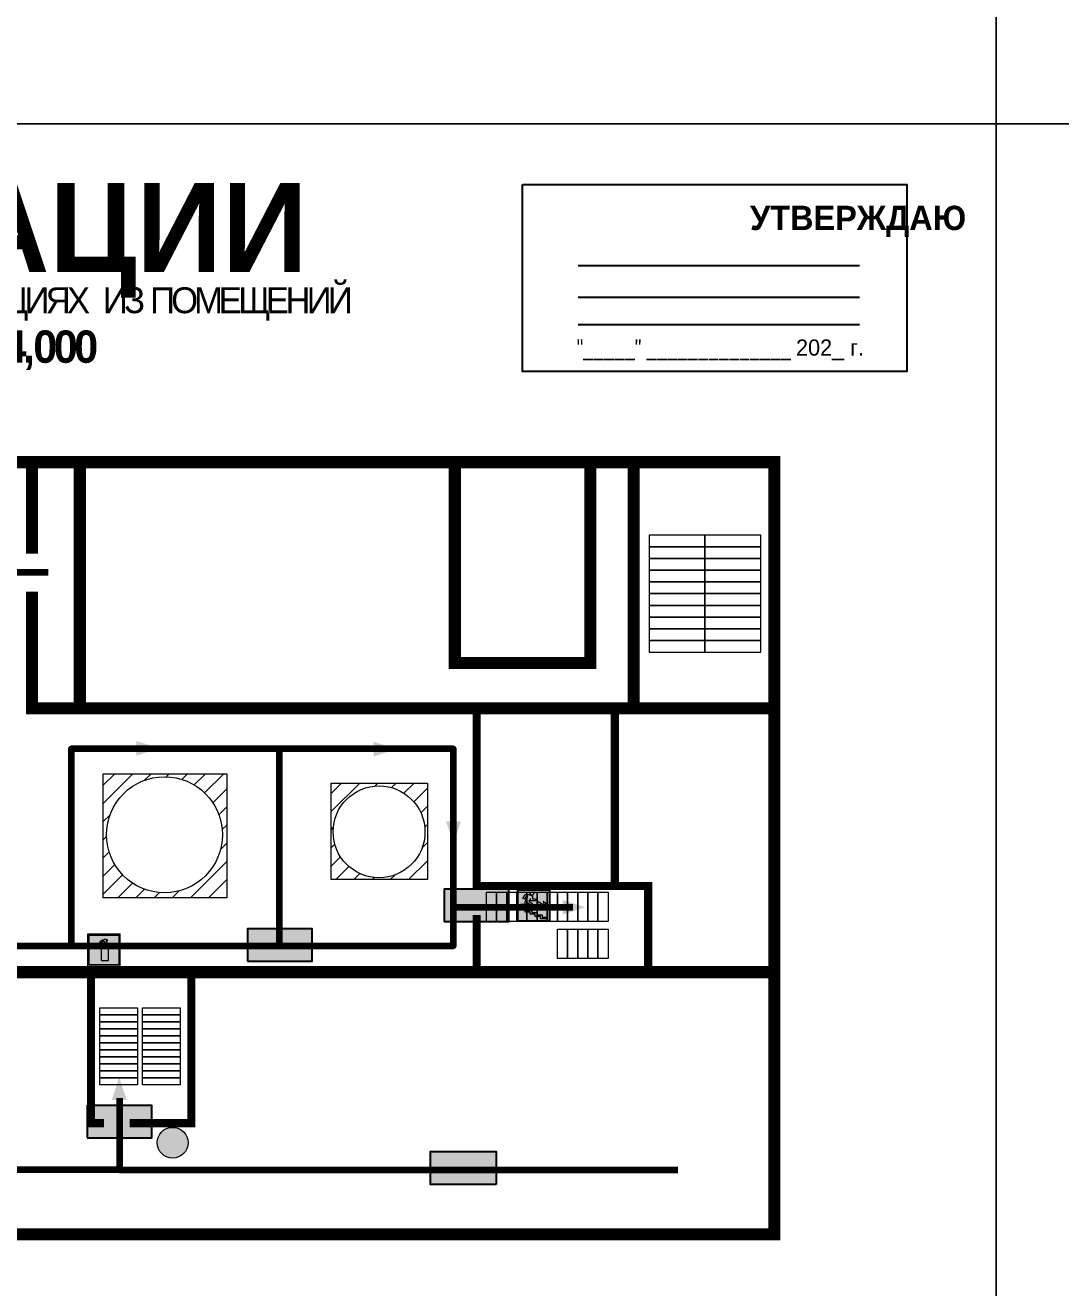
# Model space of a CAD drawing. Header units: millimetres. Extents: x 13810 to 67229, y 12374 to 21950.
# Drawn here: x 17661.6 to 17917.6, y 15047.4 to 15359.5 of the extents above; entities that cross this region are included whole.
import ezdxf

# ---------------------------------------------------------------- set-up
doc = ezdxf.new("R2010")
doc.units = ezdxf.units.MM
doc.layers.add('План_Штампы', color=7, linetype='Continuous')
doc.styles.add('обычный', font='arial.ttf')

# ---------------------------------------------------------------- blocks, each defined once
blk = doc.blocks.new('A$C7B4425F7')
at = {"true_color": 0xffffff}
blk.add_hatch(color=7, dxfattribs=at).paths.add_polyline_path([(0, 0), (-16, 0), (-16, -8), (0, -8)])
h = blk.add_hatch(color=126)
h.paths.add_polyline_path([(-0.2, -0.2), (-15.8, -0.2), (-15.8, -7.8), (-0.2, -7.8)])
h.paths.add_polyline_path([(-11.76, -2.03), (-11.76, -3.66), (-11.17, -3.66, -0.568275), (-11.17, -6.18), (-12.58, -6.18), (-12.58, -2.03)], flags=16)
h.paths.add_polyline_path([(-13.33, -4.12, -0.495768), (-13.59, -6.18), (-15.03, -6.18), (-15.03, -2.03), (-13.59, -2.03, -0.487973)], flags=16)
h.paths.add_polyline_path([(-10.25, -2.03), (-9.48, -2.03), (-9.48, -6.18), (-10.25, -6.18)], flags=16)
h.paths.add_polyline_path([(-13.84, -3.69), (-14.24, -3.69), (-14.24, -3.03), (-13.9, -3.03, -0.692621)], flags=0)
h.paths.add_polyline_path([(-9.15, -2.03), (-8.4, -2.03), (-8.04, -3.07), (-7.68, -2.03), (-6.93, -2.03), (-7.64, -4.1), (-6.93, -6.18), (-7.68, -6.18), (-8.04, -5.14), (-8.4, -6.18), (-9.15, -6.18), (-8.44, -4.1)], flags=16)
h.paths.add_polyline_path([(-11.76, -4.46), (-11.42, -4.46, -0.692621), (-11.36, -5.12), (-11.76, -5.12)], flags=0)
h.paths.add_polyline_path([(-13.9, -5.2), (-14.24, -5.2), (-14.24, -4.55), (-13.84, -4.55, -0.708038)], flags=0)
edge = h.paths.add_edge_path(flags=16)
edge.add_ellipse((-5.51, -4.08), major_axis=(0, 2.05), ratio=0.586184, start_angle=0, end_angle=360)
edge = h.paths.add_edge_path(flags=0)
edge.add_ellipse((-5.51, -4.08), major_axis=(0, 1.14), ratio=0.454828, start_angle=0, end_angle=360)
h.paths.add_polyline_path([(-4.13, -4.96, 0.377264), (-3.48, -4.52, 0.0555), (-3.16, -2.03), (-1.66, -2.03), (-1.66, -4.96), (-0.96, -4.96), (-0.96, -7.01), (-1.75, -7.01), (-1.75, -6.18), (-3.3, -6.18), (-3.3, -7.02), (-4.13, -7.02)], flags=16)
h.paths.add_polyline_path([(-2.73, -2.91), (-2.28, -2.91), (-2.28, -4.96), (-3.05, -4.96, 0.079136)], flags=0)
at = {"color": 126}
blk.add_lwpolyline([(-16, -8), (0, -8), (0, 0), (-16, 0)], close=True, dxfattribs=at)
blk = doc.blocks.new('вниз')
at = {"lineweight": 0, "true_color": 0xffffff}
h = blk.add_hatch(color=7, dxfattribs=at)
h.dxf.hatch_style = 1
h.paths.add_polyline_path([(40994.51, -4472.22), (40986.51, -4472.22), (40986.51, -4480.22), (40994.51, -4480.22)])
h.paths.add_polyline_path([(40994.31, -4472.42), (40994.31, -4480.01), (40986.71, -4480.01), (40986.71, -4472.42)], flags=16)
h.paths.add_polyline_path([(40988.43, -4473.53), (40989.43, -4473.53), (40990.19, -4473.96), (40990.19, -4474.6), (40991, -4474.6), (40991, -4475.06), (40989.73, -4475.06), (40989.73, -4474.46), (40989.3, -4475.18), (40990.17, -4475.7), (40990.17, -4477.11), (40989.63, -4477.11), (40989.63, -4476.01), (40988.94, -4475.59), (40988.94, -4476.46), (40988.94, -4476.46), (40987.47, -4476.46), (40987.26, -4476.46), (40987.26, -4475.92), (40988.4, -4475.92), (40988.4, -4475.2), (40989.1, -4473.99), (40988.66, -4473.99), (40988.24, -4474.7), (40987.86, -4474.47), (40988.41, -4473.56)], flags=0)
h.paths.add_polyline_path([(40990.55, -4473.29, -1), (40989.69, -4473.29, -1)], flags=0)
h.paths.add_polyline_path([(40988.85, -4476.89), (40988.85, -4477.43), (40990.1, -4477.43), (40990.1, -4477.99), (40991.34, -4477.99), (40991.34, -4478.54), (40992.59, -4478.54), (40992.59, -4479.09), (40993.83, -4479.09), (40993.83, -4479.52), (40992.17, -4479.52), (40992.17, -4478.97), (40990.91, -4478.97), (40990.91, -4478.41), (40989.68, -4478.41), (40989.68, -4477.86), (40988.43, -4477.86), (40988.43, -4477.31), (40987.6, -4477.31), (40987.18, -4477.31), (40987.18, -4476.89)], flags=0)
h.paths.add_polyline_path([(40991.61, -4475.33), (40993.12, -4476.2), (40992.9, -4475.27), (40993.48, -4475.6), (40993.83, -4476.88), (40992.56, -4477.22), (40991.97, -4476.88), (40992.9, -4476.61), (40991.38, -4475.74), (40991.58, -4475.39)], flags=0)
h.paths.add_polyline_path([(40990.19, -4473.96), (40989.43, -4473.53), (40988.43, -4473.53), (40988.41, -4473.56), (40987.86, -4474.47), (40988.24, -4474.7), (40988.66, -4473.99), (40989.1, -4473.99), (40988.4, -4475.2), (40988.4, -4475.92), (40987.26, -4475.92), (40987.26, -4476.46), (40987.47, -4476.46), (40988.94, -4476.46), (40988.94, -4476.27), (40988.94, -4475.59), (40989.63, -4476.01), (40989.63, -4477.11), (40990.17, -4477.11), (40990.17, -4475.7), (40989.3, -4475.18), (40989.73, -4474.46), (40989.73, -4475.06), (40991, -4475.06), (40991, -4474.6), (40990.19, -4474.6)], flags=0)
h.paths.add_polyline_path([(40990.55, -4473.29, 1), (40989.69, -4473.29, 1)], flags=0)
h.paths.add_polyline_path([(40991.61, -4475.33), (40991.58, -4475.39), (40991.38, -4475.74), (40992.9, -4476.61), (40991.97, -4476.88), (40992.56, -4477.22), (40993.83, -4476.88), (40993.48, -4475.6), (40992.9, -4475.27), (40993.12, -4476.2)], flags=0)
h.paths.add_polyline_path([(40990.1, -4477.43), (40988.85, -4477.43), (40988.85, -4476.89), (40987.18, -4476.89), (40987.18, -4477.31), (40987.6, -4477.31), (40988.43, -4477.31), (40988.43, -4477.86), (40989.68, -4477.86), (40989.68, -4478.41), (40990.91, -4478.41), (40990.91, -4478.97), (40992.17, -4478.97), (40992.17, -4479.52), (40993.83, -4479.52), (40993.83, -4479.09), (40992.59, -4479.09), (40992.59, -4478.54), (40991.34, -4478.54), (40991.34, -4477.99), (40990.1, -4477.99)], flags=0)
at = {"lineweight": 0}
h = blk.add_hatch(color=126, dxfattribs=at)
h.dxf.hatch_style = 1
h.paths.add_polyline_path([(40994.31, -4472.42), (40986.71, -4472.42), (40986.71, -4480.01), (40994.31, -4480.01)])
h.paths.add_polyline_path([(40988.43, -4473.53), (40989.43, -4473.53), (40990.19, -4473.96), (40990.19, -4474.6), (40991, -4474.6), (40991, -4475.06), (40989.73, -4475.06), (40989.73, -4474.46), (40989.3, -4475.18), (40990.17, -4475.7), (40990.17, -4477.11), (40989.63, -4477.11), (40989.63, -4476.01), (40988.94, -4475.59), (40988.94, -4476.46), (40988.94, -4476.46), (40987.47, -4476.46), (40987.26, -4476.46), (40987.26, -4475.92), (40988.4, -4475.92), (40988.4, -4475.2), (40989.1, -4473.99), (40988.66, -4473.99), (40988.24, -4474.7), (40987.86, -4474.47), (40988.41, -4473.56)], flags=16)
h.paths.add_polyline_path([(40990.55, -4473.29, -1), (40989.69, -4473.29, -1)], flags=16)
h.paths.add_polyline_path([(40988.85, -4476.89), (40988.85, -4477.43), (40990.1, -4477.43), (40990.1, -4477.99), (40991.34, -4477.99), (40991.34, -4478.54), (40992.59, -4478.54), (40992.59, -4479.09), (40993.83, -4479.09), (40993.83, -4479.52), (40992.17, -4479.52), (40992.17, -4478.97), (40990.91, -4478.97), (40990.91, -4478.41), (40989.68, -4478.41), (40989.68, -4477.86), (40988.43, -4477.86), (40988.43, -4477.31), (40987.6, -4477.31), (40987.18, -4477.31), (40987.18, -4476.89)], flags=16)
h.paths.add_polyline_path([(40991.61, -4475.33), (40993.12, -4476.2), (40992.9, -4475.27), (40993.48, -4475.6), (40993.83, -4476.88), (40992.56, -4477.22), (40991.97, -4476.88), (40992.9, -4476.61), (40991.38, -4475.74), (40991.58, -4475.39)], flags=16)
at = {"lineweight": 0, "true_color": 0xffffff}
h = blk.add_hatch(color=7, dxfattribs=at)
h.dxf.hatch_style = 1
h.paths.add_polyline_path([(40989.73, -4474.46), (40989.73, -4475.06), (40991, -4475.06), (40991, -4474.6), (40990.19, -4474.6), (40990.19, -4473.96), (40989.43, -4473.53), (40988.43, -4473.53), (40988.41, -4473.56), (40987.86, -4474.47), (40988.24, -4474.7), (40988.66, -4473.99), (40989.1, -4473.99), (40988.4, -4475.2), (40988.4, -4475.92), (40987.26, -4475.92), (40987.26, -4476.46), (40987.47, -4476.46), (40988.94, -4476.46), (40988.94, -4475.59), (40989.63, -4476.01), (40989.63, -4477.11), (40990.17, -4477.11), (40990.17, -4475.7), (40989.3, -4475.18)])
h.paths.add_polyline_path([(40989.69, -4473.29, 1), (40990.55, -4473.29, 1)])
h.paths.add_polyline_path([(40991.61, -4475.33), (40991.58, -4475.39), (40991.38, -4475.74), (40992.9, -4476.61), (40991.97, -4476.88), (40992.56, -4477.22), (40993.83, -4476.88), (40993.48, -4475.6), (40992.9, -4475.27), (40993.12, -4476.2)])
h.paths.add_polyline_path([(40990.1, -4477.43), (40988.85, -4477.43), (40988.85, -4476.89), (40987.18, -4476.89), (40987.18, -4477.31), (40987.6, -4477.31), (40988.43, -4477.31), (40988.43, -4477.86), (40989.68, -4477.86), (40989.68, -4478.41), (40990.91, -4478.41), (40990.91, -4478.97), (40992.17, -4478.97), (40992.17, -4479.52), (40993.83, -4479.52), (40993.83, -4479.09), (40992.59, -4479.09), (40992.59, -4478.54), (40991.34, -4478.54), (40991.34, -4477.99), (40990.1, -4477.99)])
at = {"color": 126, "lineweight": 0}
for points in [[(40986.51, -4472.22), (40994.51, -4472.22), (40994.51, -4480.22), (40986.51, -4480.22)], [(40986.71, -4472.42), (40994.31, -4472.42), (40994.31, -4480.01), (40986.71, -4480.01)]]:
    blk.add_lwpolyline(points, close=True, dxfattribs=at)
for points in [[(40987.47, -4476.46), (40987.26, -4476.46), (40987.26, -4475.92), (40988.4, -4475.92), (40988.4, -4475.2), (40989.1, -4473.99), (40988.66, -4473.99), (40988.24, -4474.7), (40987.86, -4474.47), (40988.41, -4473.56), (40988.43, -4473.53), (40989.43, -4473.53), (40990.19, -4473.96), (40990.19, -4474.6), (40991, -4474.6), (40991, -4475.06), (40989.73, -4475.06), (40989.73, -4474.46), (40989.3, -4475.18), (40990.17, -4475.7), (40990.17, -4477.11), (40989.63, -4477.11), (40989.63, -4476.01), (40988.94, -4475.59), (40988.94, -4476.46)], [(40991.58, -4475.39), (40991.38, -4475.74), (40992.9, -4476.61), (40991.97, -4476.88), (40992.56, -4477.22), (40993.83, -4476.88), (40993.48, -4475.6), (40992.9, -4475.27), (40993.12, -4476.2), (40991.61, -4475.33), (40991.58, -4475.39)], [(40987.6, -4477.31), (40987.18, -4477.31), (40987.18, -4476.89), (40988.85, -4476.89), (40988.85, -4477.43), (40990.1, -4477.43), (40990.1, -4477.99), (40991.34, -4477.99), (40991.34, -4478.54), (40992.59, -4478.54), (40992.59, -4479.09), (40993.83, -4479.09), (40993.83, -4479.52), (40992.17, -4479.52), (40992.17, -4478.97), (40990.91, -4478.97), (40990.91, -4478.41), (40989.68, -4478.41), (40989.68, -4477.86), (40988.43, -4477.86), (40988.43, -4477.31), (40987.6, -4477.31)], [(40987.47, -4476.46), (40988.94, -4476.46), (40988.94, -4476.27)]]:
    blk.add_lwpolyline(points, dxfattribs=at)
blk.add_circle((40990.12, -4473.29), 0.432, dxfattribs=at)
blk = doc.blocks.new('A$C32E8229D')
at = {"true_color": 0xffffff}
blk.add_hatch(color=7, dxfattribs=at).paths.add_polyline_path([(0, 0), (0, -8), (16, -8), (16, 0)])
h = blk.add_hatch(color=126)
h.paths.add_polyline_path([(0.2, -0.2), (15.8, -0.2), (15.8, -7.8), (0.2, -7.8)])
h.paths.add_polyline_path([(13.49, -2.05), (12.08, -2.05), (11.37, -2.63, 0.162397), (11.29, -2.84), (11.29, -3.63), (10.35, -3.63), (10.35, -4.05), (11.68, -4.05), (11.68, -3.48), (12.26, -4.28), (11.29, -5.1), (11.29, -6.78), (11.85, -6.78), (11.85, -5.44), (12.8, -4.64), (12.8, -5.94), (14.46, -5.94), (14.46, -5.39), (13.45, -5.39), (13.45, -3.97), (12.46, -2.59), (13.15, -2.59), (13.69, -3.34), (14.18, -3)], flags=16)
h.paths.add_polyline_path([(10.74, -1.82, 1), (11.8, -1.82, 1)], flags=16)
h.paths.add_polyline_path([(9.39, -3.59), (5.99, -3.59), (6.56, -3.03), (5.91, -3.03), (5.1, -3.83), (5.91, -4.64), (6.56, -4.64), (5.99, -4.09), (9.39, -4.09)], flags=16)
h.paths.add_polyline_path([(4.29, -1.08), (1.72, -1.08), (1.72, -6.6), (4.29, -6.6)], flags=16)
at = {"color": 126}
blk.add_lwpolyline([(16, -8), (0, -8), (0, 0), (16, 0)], close=True, dxfattribs=at)
blk = doc.blocks.new('A$C3AD82952')
at = {"true_color": 0xf5f5ff}
h = blk.add_hatch(color=7, dxfattribs=at)
h.dxf.hatch_style = 1
h.paths.add_polyline_path([(8.21, 8.73, 0.414214), (7.89, 9.05), (7.22, 9.05), (7.22, 9.92), (7.59, 9.92, 1), (7.57, 10.36), (7.22, 10.36), (7.22, 10.6), (6.43, 10.6), (6.43, 10.36), (6.01, 10.36), (4.74, 9.59), (4.74, 8.69), (4.98, 8.73), (4.98, 9.26), (6.12, 9.91), (6.43, 9.91), (6.43, 9.05), (5.76, 9.05, 0.414214), (5.44, 8.73), (5.44, 2.2), (8.21, 2.2)], flags=0)
h.paths.add_polyline_path([(12.8, 12.8), (0, 12.8), (0, 0), (12.8, 0)])
h.paths.add_polyline_path([(0.51, 12.29), (12.29, 12.29), (12.29, 0.51), (0.51, 0.51)], flags=16)
h.paths.add_polyline_path([(4.74, 9.59), (6.01, 10.36), (6.43, 10.36), (6.43, 10.6), (7.22, 10.6), (7.22, 10.36), (7.59, 10.36, -0.94586), (7.59, 9.92), (7.22, 9.92), (7.22, 9.05), (7.89, 9.05, -0.414214), (8.21, 8.73), (8.21, 2.2), (5.44, 2.2), (5.44, 8.73, -0.414214), (5.76, 9.05), (6.43, 9.05), (6.43, 9.91), (6.12, 9.91), (4.98, 9.26), (4.98, 8.73), (4.74, 8.69)], flags=0)
h = blk.add_hatch(color=242)
h.dxf.hatch_style = 1
h.paths.add_polyline_path([(12.29, 12.29), (0.51, 12.29), (0.51, 0.51), (12.29, 0.51)])
h.paths.add_polyline_path([(4.74, 8.69), (4.74, 9.59), (6.01, 10.36), (6.43, 10.36), (6.43, 10.6), (7.22, 10.6), (7.22, 10.36), (7.59, 10.36, -0.94586), (7.59, 9.92), (7.22, 9.92), (7.22, 9.05), (7.89, 9.05, -0.414214), (8.21, 8.73), (8.21, 2.2), (5.44, 2.2), (5.44, 8.73, -0.414214), (5.76, 9.05), (6.43, 9.05), (6.43, 9.91), (6.12, 9.91), (4.98, 9.26), (4.98, 8.73)], flags=16)
h = blk.add_hatch(color=7, dxfattribs=at)
h.dxf.hatch_style = 1
h.paths.add_polyline_path([(8.21, 8.73, 0.414214), (7.89, 9.05), (7.22, 9.05), (7.22, 9.92), (7.59, 9.92, 1), (7.57, 10.36), (7.22, 10.36), (7.22, 10.6), (6.43, 10.6), (6.43, 10.36), (6.01, 10.36), (4.74, 9.59), (4.74, 8.69), (4.98, 8.73), (4.98, 9.26), (6.12, 9.91), (6.43, 9.91), (6.43, 9.05), (5.76, 9.05, 0.414214), (5.44, 8.73), (5.44, 2.2), (8.21, 2.2)])
at = {"color": 242, "lineweight": 5}
for p, q in [((0, 0), (0, 12.8)), ((0, 12.8), (12.8, 12.8)), ((6.01, 10.36), (4.74, 9.59)), ((6.01, 10.36), (6.43, 10.36)), ((7.22, 10.6), (6.43, 10.6)), ((6.43, 10.6), (6.43, 10.36)), ((7.22, 10.36), (7.22, 10.6)), ((7.59, 10.36), (7.22, 10.36)), ((12.8, 0), (12.8, 12.8)), ((4.74, 9.59), (4.74, 8.69)), ((4.74, 8.69), (4.98, 8.73)), ((4.98, 9.26), (6.12, 9.91)), ((4.98, 8.73), (4.98, 9.26)), ((5.44, 2.2), (5.44, 8.73)), ((5.76, 9.05), (6.43, 9.05)), ((6.12, 9.91), (6.43, 9.91)), ((6.43, 9.91), (6.43, 9.05)), ((7.22, 9.05), (7.22, 9.92)), ((7.59, 9.92), (7.22, 9.92)), ((7.89, 9.05), (7.22, 9.05)), ((8.21, 2.2), (8.21, 8.73)), ((0, 0), (12.8, 0)), ((5.44, 2.2), (8.21, 2.2))]:
    blk.add_line(p, q, dxfattribs=at)
blk.add_lwpolyline([(0.51, 12.29), (12.29, 12.29), (12.29, 0.51), (0.51, 0.51)], close=True, dxfattribs=at)
for centre, radius, start, end in [((7.58, 10.14), 0.223, 273.1875, 86.8125), ((5.76, 8.73), 0.32, 90, 180), ((7.89, 8.73), 0.32, 0, 90)]:
    blk.add_arc(centre, radius, start, end, dxfattribs=at)
blk = doc.blocks.new('A$C7B8C2D5B')
at = {"lineweight": 0}
h = blk.add_hatch(color=5, dxfattribs=at)
h.dxf.hatch_style = 1
h.paths.add_polyline_path([(1.4, -3.02, 1), (-2.11, -3.02, 1)])
at = {"color": 5, "lineweight": 0}
blk.add_circle((-0.36, -3.02), 1.75, dxfattribs=at)

msp = doc.modelspace()

# ---------------------------------------------------------------- hatches: boundary and pattern name
at = {"lineweight": 0}
h = msp.add_hatch(dxfattribs=at)
h.set_pattern_fill('ANSI31', color=256)
h.set_pattern_definition([(45, (-3413.9702, 12338.1268), (-2.24506403, 2.24506403), [])])
h.paths.add_polyline_path([(17680.88, 15174.49), (17680.88, 15143.79), (17711.44, 15143.79), (17711.44, 15174.49)])
h.paths.add_polyline_path([(17710.37, 15159.4, -1), (17681.7, 15159.4, -1)], flags=0)
h.paths.add_polyline_path([(17681.7, 15159.4, 1), (17710.37, 15159.4, 1)], flags=16)
h.paths.add_polyline_path([(17737.23, 15148.3), (17761, 15148.3), (17761, 15172.18), (17737.23, 15172.18)])
h.paths.add_polyline_path([(17737.71, 15160.11, -1), (17760.4, 15160.11, -1)], flags=16)

# ---------------------------------------------------------------- linework, layer by layer
at = {"color": 126, "lineweight": 0, "true_color": 0x008754}
for points in [[(17301.58, 15730.12), (17901.58, 15730.12), (17901.58, 15335.12), (17301.58, 15335.12)], [(17901.58, 15730.12), (18501.58, 15730.12), (18501.58, 15335.12), (17901.58, 15335.12)], [(17301.58, 15335.12), (17901.58, 15335.12), (17901.58, 14940.12), (17301.58, 14940.12)], [(17901.58, 15335.12), (18501.58, 15335.12), (18501.58, 14940.12), (17901.58, 14940.12)]]:
    msp.add_lwpolyline(points, close=True, dxfattribs=at)
msp.add_lwpolyline([(17784.52, 15320.13), (17879.53, 15320.13), (17879.53, 15273.92), (17784.52, 15273.92)], close=True)
for points in [[(17798.27, 15300.08), (17867.8, 15300.08)], [(17798.27, 15292.32), (17867.8, 15292.32)], [(17798.27, 15285.53), (17867.8, 15285.53)]]:
    msp.add_lwpolyline(points)
at = {"lineweight": 100}
for points, const_width in [([(17467.02, 15251.51), (17356.65, 15251.51), (17354.36, 15251.51), (17354.36, 15060.61), (17846.78, 15060.61), (17846.78, 15251.51), (17467.02, 15251.51)], 3), ([(17452.58, 15251.51), (17452.58, 15125.41), (17846.78, 15125.41)], 3), ([(17663.26, 15251.51), (17663.26, 15228.84)], 3), ([(17812, 15190.62), (17675.12, 15190.62), (17675.12, 15251.51)], 3), ([(17812, 15251.51), (17812, 15190.62), (17846.78, 15190.62)], 3), ([(17663.26, 15219.5), (17663.26, 15190.62), (17675.12, 15190.62)], 3), ([(17773.19, 15146.14), (17773.19, 15146.73)], 2), ([(17807.35, 15146.73), (17815.58, 15146.73), (17815.58, 15125.41), (17815.58, 15125.41)], 2), ([(17773.19, 15125.41), (17773.19, 15139.56)], 2), ([(17677.89, 15125.41), (17677.89, 15088.1), (17681.08, 15088.1)], 2), ([(17687.43, 15088.1), (17702.69, 15088.1), (17702.69, 15125.41)], 2)]:
    msp.add_lwpolyline(points, dxfattribs=dict(at, const_width=const_width))
for points, const_width in [([(17767.79, 15251.51), (17801.26, 15251.51), (17801.26, 15201.86), (17767.79, 15201.86)], 3), ([(17773.19, 15190.62), (17807.35, 15190.62), (17807.35, 15146.73), (17773.19, 15146.73)], 2)]:
    msp.add_lwpolyline(points, close=True, dxfattribs=dict(at, const_width=const_width))
at = {"color": 126, "lineweight": 100, "true_color": 0x008754}
for points in [[(17461.21, 15218.48), (17461.21, 15243.66), (17496.41, 15243.66), (17496.41, 15131.94), (17767.48, 15131.94), (17767.48, 15180.67), (17672.94, 15180.67), (17672.94, 15131.94)], [(17684.9, 15094.25), (17684.9, 15076.53), (17395.49, 15076.53), (17395.49, 15237.14)], [(17667.24, 15224.24), (17536.28, 15224.24), (17536.28, 15131.94)], [(17724.43, 15131.94), (17724.43, 15180.67)], [(17796.96, 15141.42), (17767.48, 15141.42)], [(17684.9, 15076.53), (17822.95, 15076.53)]]:
    msp.add_lwpolyline(points, dxfattribs=at)
at = {"lineweight": 0}
for points in [[(17815.81, 15230.55), (17829.62, 15230.55), (17829.62, 15233.44), (17815.81, 15233.44)], [(17829.62, 15230.55), (17843.43, 15230.55), (17843.43, 15233.44), (17829.62, 15233.44)], [(17815.81, 15227.66), (17829.62, 15227.66), (17829.62, 15230.55), (17815.81, 15230.55)], [(17829.62, 15227.66), (17843.43, 15227.66), (17843.43, 15230.55), (17829.62, 15230.55)], [(17815.81, 15224.77), (17829.62, 15224.77), (17829.62, 15227.66), (17815.81, 15227.66)], [(17829.62, 15224.77), (17843.43, 15224.77), (17843.43, 15227.66), (17829.62, 15227.66)], [(17815.81, 15221.88), (17829.62, 15221.88), (17829.62, 15224.77), (17815.81, 15224.77)], [(17829.62, 15221.88), (17843.43, 15221.88), (17843.43, 15224.77), (17829.62, 15224.77)], [(17815.81, 15218.99), (17829.62, 15218.99), (17829.62, 15221.88), (17815.81, 15221.88)], [(17829.62, 15218.99), (17843.43, 15218.99), (17843.43, 15221.88), (17829.62, 15221.88)], [(17815.81, 15216.1), (17829.62, 15216.1), (17829.62, 15218.99), (17815.81, 15218.99)], [(17829.62, 15216.1), (17843.43, 15216.1), (17843.43, 15218.99), (17829.62, 15218.99)], [(17815.81, 15213.21), (17829.62, 15213.21), (17829.62, 15216.1), (17815.81, 15216.1)], [(17829.62, 15213.21), (17843.43, 15213.21), (17843.43, 15216.1), (17829.62, 15216.1)], [(17815.81, 15210.32), (17829.62, 15210.32), (17829.62, 15213.21), (17815.81, 15213.21)], [(17815.81, 15210.32), (17829.62, 15210.32), (17829.62, 15213.21), (17815.81, 15213.21)], [(17829.62, 15210.32), (17843.43, 15210.32), (17843.43, 15213.21), (17829.62, 15213.21)], [(17829.62, 15210.32), (17843.43, 15210.32), (17843.43, 15213.21), (17829.62, 15213.21)], [(17815.81, 15207.43), (17829.62, 15207.43), (17829.62, 15210.32), (17815.81, 15210.32)], [(17829.62, 15207.43), (17843.43, 15207.43), (17843.43, 15210.32), (17829.62, 15210.32)], [(17815.81, 15204.54), (17829.62, 15204.54), (17829.62, 15207.43), (17815.81, 15207.43)], [(17829.62, 15204.54), (17843.43, 15204.54), (17843.43, 15207.43), (17829.62, 15207.43)], [(17680.88, 15174.49), (17711.44, 15174.49), (17711.44, 15143.79), (17680.88, 15143.79)], [(17737.23, 15172.18), (17761, 15172.18), (17761, 15148.3), (17737.23, 15148.3)], [(17775.6, 15145.23), (17778.11, 15145.23), (17778.11, 15137.97), (17775.6, 15137.97)], [(17778.11, 15145.23), (17780.62, 15145.23), (17780.62, 15137.97), (17778.11, 15137.97)], [(17780.62, 15145.23), (17783.12, 15145.23), (17783.12, 15137.97), (17780.62, 15137.97)], [(17783.12, 15145.23), (17785.63, 15145.23), (17785.63, 15137.97), (17783.12, 15137.97)], [(17785.63, 15145.23), (17788.13, 15145.23), (17788.13, 15137.97), (17785.63, 15137.97)], [(17788.13, 15145.23), (17790.64, 15145.23), (17790.64, 15137.97), (17788.13, 15137.97)], [(17790.64, 15145.23), (17793.14, 15145.23), (17793.14, 15137.97), (17790.64, 15137.97)], [(17793.14, 15145.23), (17795.65, 15145.23), (17795.65, 15137.97), (17793.14, 15137.97)], [(17795.65, 15145.23), (17798.16, 15145.23), (17798.16, 15137.97), (17795.65, 15137.97)], [(17798.16, 15145.23), (17800.66, 15145.23), (17800.66, 15137.97), (17798.16, 15137.97)], [(17800.66, 15145.23), (17803.17, 15145.23), (17803.17, 15137.97), (17800.66, 15137.97)], [(17803.17, 15145.23), (17805.67, 15145.23), (17805.67, 15137.97), (17803.17, 15137.97)], [(17793.14, 15136.05), (17795.65, 15136.05), (17795.65, 15128.79), (17793.14, 15128.79)], [(17795.65, 15136.05), (17798.16, 15136.05), (17798.16, 15128.79), (17795.65, 15128.79)], [(17798.16, 15136.05), (17800.66, 15136.05), (17800.66, 15128.79), (17798.16, 15128.79)], [(17800.66, 15136.05), (17803.17, 15136.05), (17803.17, 15128.79), (17800.66, 15128.79)], [(17803.17, 15136.05), (17805.67, 15136.05), (17805.67, 15128.79), (17803.17, 15128.79)], [(17689.4, 15116.61), (17689.4, 15114.88), (17680.05, 15114.88), (17680.05, 15116.61)], [(17689.4, 15114.88), (17689.4, 15113.15), (17680.05, 15113.15), (17680.05, 15114.88)], [(17699.93, 15116.61), (17699.93, 15114.88), (17690.58, 15114.88), (17690.58, 15116.61)], [(17699.93, 15114.88), (17699.93, 15113.15), (17690.58, 15113.15), (17690.58, 15114.88)], [(17689.4, 15113.15), (17689.4, 15111.41), (17680.05, 15111.41), (17680.05, 15113.15)], [(17689.4, 15111.41), (17689.4, 15109.68), (17680.05, 15109.68), (17680.05, 15111.41)], [(17699.93, 15113.15), (17699.93, 15111.41), (17690.58, 15111.41), (17690.58, 15113.15)], [(17699.93, 15111.41), (17699.93, 15109.68), (17690.58, 15109.68), (17690.58, 15111.41)], [(17689.4, 15109.68), (17689.4, 15107.95), (17680.05, 15107.95), (17680.05, 15109.68)], [(17699.93, 15109.68), (17699.93, 15107.95), (17690.58, 15107.95), (17690.58, 15109.68)], [(17689.4, 15107.95), (17689.4, 15106.22), (17680.05, 15106.22), (17680.05, 15107.95)], [(17689.4, 15106.22), (17689.4, 15104.48), (17680.05, 15104.48), (17680.05, 15106.22)], [(17699.93, 15107.95), (17699.93, 15106.22), (17690.58, 15106.22), (17690.58, 15107.95)], [(17699.93, 15106.22), (17699.93, 15104.48), (17690.58, 15104.48), (17690.58, 15106.22)], [(17689.4, 15104.48), (17689.4, 15102.75), (17680.05, 15102.75), (17680.05, 15104.48)], [(17689.4, 15102.75), (17689.4, 15101.02), (17680.05, 15101.02), (17680.05, 15102.75)], [(17699.93, 15104.48), (17699.93, 15102.75), (17690.58, 15102.75), (17690.58, 15104.48)], [(17699.93, 15102.75), (17699.93, 15101.02), (17690.58, 15101.02), (17690.58, 15102.75)], [(17689.4, 15101.02), (17689.4, 15099.29), (17680.05, 15099.29), (17680.05, 15101.02)], [(17689.4, 15099.29), (17689.4, 15097.56), (17680.05, 15097.56), (17680.05, 15099.29)], [(17699.93, 15101.02), (17699.93, 15099.29), (17690.58, 15099.29), (17690.58, 15101.02)], [(17699.93, 15099.29), (17699.93, 15097.56), (17690.58, 15097.56), (17690.58, 15099.29)]]:
    msp.add_lwpolyline(points, close=True, dxfattribs=at)
for centre, radius in [((17696.03, 15159.4), 14.33), ((17749.06, 15160.11), 11.35)]:
    msp.add_circle(centre, radius, dxfattribs=at)
at = {"layer": 'План_Штампы', "color": 126, "true_color": 0x008754}
for points in [[(17689.04, 15178.93), (17689.05, 15182.59), (17694.67, 15180.78)], [(17747.7, 15178.73), (17747.71, 15182.39), (17753.33, 15180.58)], [(17765.62, 15162.69), (17769.28, 15162.69), (17767.47, 15157.07)], [(17794.43, 15139.63), (17794.44, 15143.29), (17800.06, 15141.49)], [(17686.67, 15093.81), (17683.01, 15093.81), (17684.82, 15099.43)]]:
    msp.add_solid(points, dxfattribs=at)

# ---------------------------------------------------------------- block references
at = {"color": 126, "true_color": 0x008754}
msp.add_blockref('вниз', (-23203.24, 19618.13), dxfattribs=at)
for name, p, xscale, yscale, zscale in [('A$C3AD82952', (17677.08, 15126.9), 0.625, 0.625, 0.625), ('A$C7B8C2D5B', (17698.82, 15089.83), 2.177419353276491, 2.177419353276491, 2.177419353276491)]:
    msp.add_blockref(name, p, dxfattribs=dict(xscale=xscale, yscale=yscale, zscale=zscale))
at = {"layer": 'План_Штампы'}
for p in [(17781.17, 15145.92), (17692.88, 15092.48)]:
    msp.add_blockref('A$C7B4425F7', p, dxfattribs=at)
at = {"layer": 'План_Штампы', "color": 126, "true_color": 0x008754, "xscale": -1}
msp.add_blockref('A$C32E8229D', (17732.54, 15136.15), dxfattribs=at)
at = {"layer": 'План_Штампы', "color": 126, "true_color": 0x008754, "xscale": 1.012510887696, "yscale": 1.012510887696, "zscale": 1.012510887696, "rotation": 359.9978653237144}
msp.add_blockref('A$C32E8229D', (17761.77, 15081.06), dxfattribs=at)

# ---------------------------------------------------------------- texts
at = {"lineweight": 0, "style": 'обычный'}
for s, insert, char_height, width, attachment_point in [('{\\fProxima Nova Rg|b1|i0|c204|p2;ПЛАН ЭВАКУАЦИИ}', (17454.23, 15320.49), 22, 493.8901, 1), ('\\pi-18,l18,t18;{\\fProxima Nova Rg|b1|i0|c204|p2;УТВЕРЖДАЮ\\H1.1997x; }', (17867.47, 15311.01), 6, 126.6484, 5), ('{\\fArial Narrow|b0|i0|c204|p34;"_____" ______________ \\fProxima Nova Rg|b0|i0|c204|p2;202_ г. }', (17833.43, 15279.25), 4, 78.6503, 5)]:
    msp.add_mtext(s, dxfattribs=dict(at, insert=insert, char_height=char_height, width=width, attachment_point=attachment_point))
at = {"color": 0, "lineweight": 0, "insert": (17604.17, 15294.9), "char_height": 8, "width": 449.2158, "attachment_point": 5, "style": 'обычный'}
msp.add_mtext('{\\fArial Black|b1|i0|c204|p34;\\H2x;\\T0.85;  \\fArial Narrow|b0|i0|c204|p34;\\H0.8x;\\W0.9;\\P\\fProxima Nova Rg|b0|i0|c204|p2;\\H0.5x;\\W1;\\C256;ПРИ ПОЖАРЕ  ИЛИ ДРУГИХ ЧРЕЗВЫЧАЙНЫХ СИТУАЦИЯХ  ИЗ ПОМЕЩЕНИЙ \\fProxima Nova Rg|b1|i0|c204|p2;\\H1.25x;\\PЗДАНИЯ  УССНР ЦЭН отм. 14,000}', dxfattribs=at)

doc.saveas('drawing.dxf')
